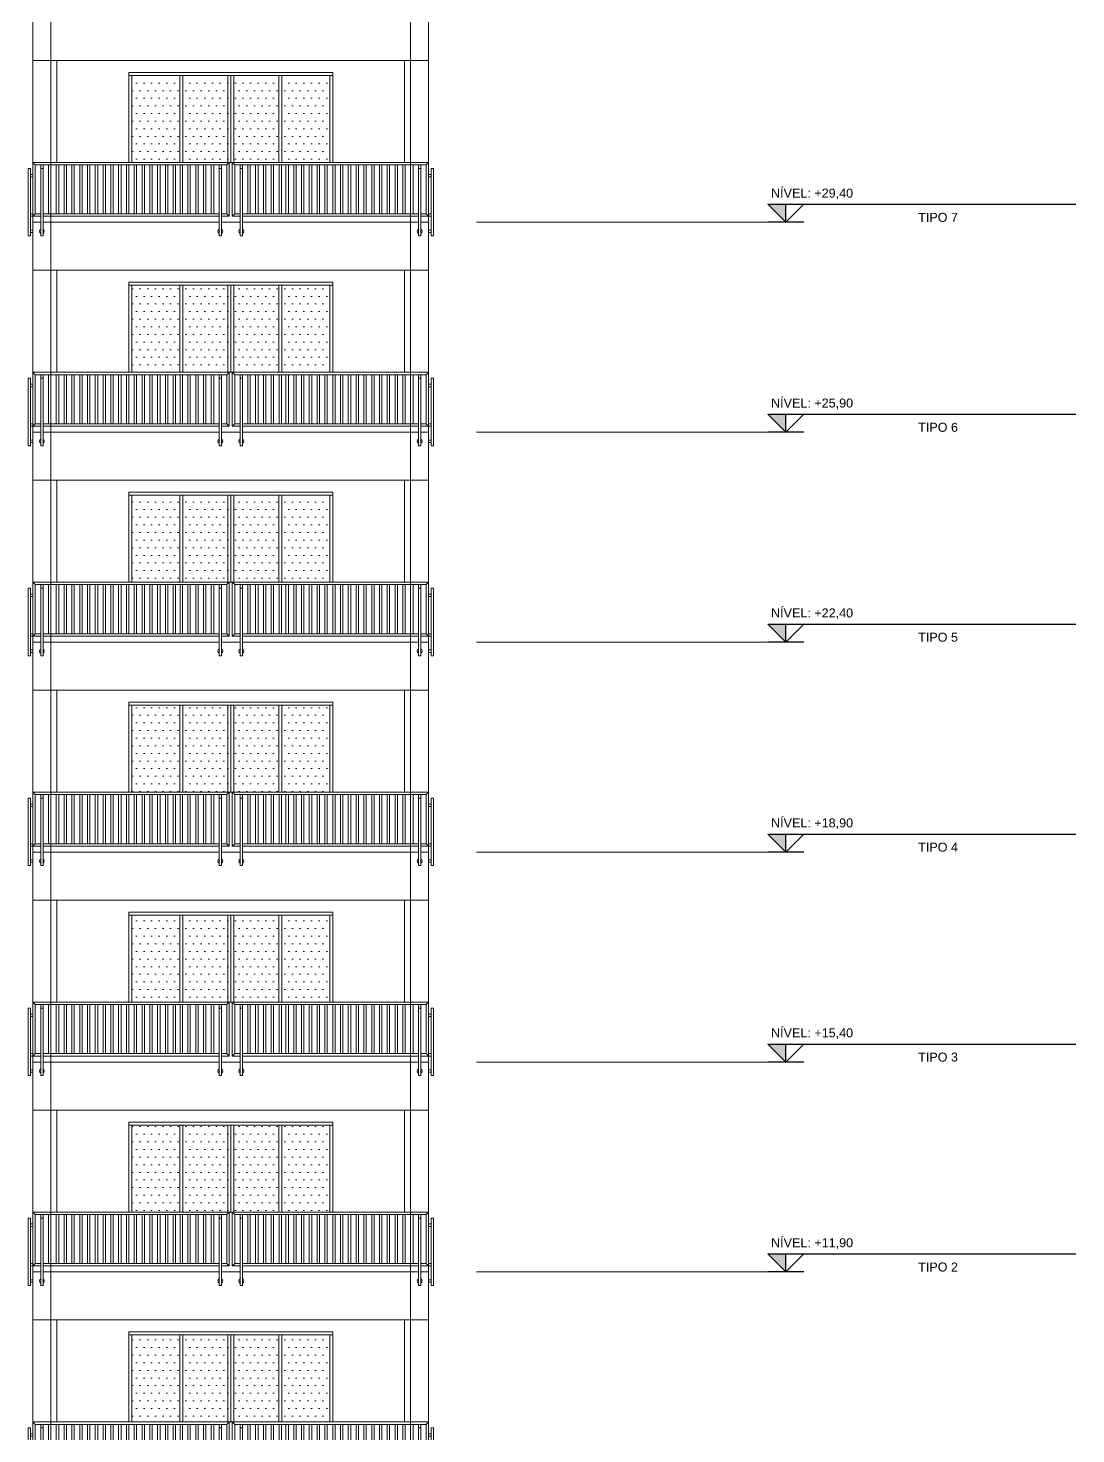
# Model space of a CAD drawing. Header units: millimetres. Extents: x 485872 to 486142, y -52344 to -52207.
# Drawn here: x 485906.38 to 485923.86, y -52330.08 to -52306.64 of the extents above; entities that cross this region are included whole.
import ezdxf
from ezdxf.enums import TextEntityAlignment as Align

# ---------------------------------------------------------------- set-up
doc = ezdxf.new("R2010")
doc.units = ezdxf.units.MM
doc.header["$LTSCALE"] = 15
doc.linetypes.add('DASHDOTX2', pattern=[50.8, 25.4, -12.7, 0, -12.7])
doc.layers.add('Text', color=3, linetype='Continuous')
doc.styles.add('DM-TXT-100', font='arial.ttf', dxfattribs={"height": 0.2})
doc.styles.add('PADRAO', font='arial.ttf', dxfattribs={"height": 0.1})
pattern_1 = [(0, (485475.87971, -52290.53726), (0.0635, 0.127), [0, -0.127])]

# ---------------------------------------------------------------- blocks, each defined once
blk = doc.blocks.new('SIMBOLO NIVEL CORTE')
blk.add_hatch(color=1).paths.add_polyline_path([(0.3, 0.3), (0, 0.3), (0, 0)])
at = {"color": 1}
for p, q in [((0.301, 0.3), (-4.838, 0.3)), ((0, 0), (0, 0.3)), ((-0.301, 0), (0.301, 0))]:
    blk.add_line(p, q, dxfattribs=at)
blk.add_lwpolyline([(-0.3, 0.3), (0, 0), (0.3, 0.3)], dxfattribs=at)
at = {"layer": 'Text'}
for tag, p, height, style in [('PAVIMENTOXX', (-4.838, 0.412), 0.22, 'PADRAO'), ('PAVIMENTOXXXXX', (-4.838, 0.008), 0.18, 'DM-TXT-100')]:
    blk.add_attdef(tag, p, '', height=height, dxfattribs=dict(at, style=style))
at = {"layer": 'Text', "style": 'DM-TXT-100'}
blk.add_attdef('NIVELXXXXX', text='', height=0.18, dxfattribs=at).set_placement((0.246, 0.412), align=Align.RIGHT)
blk = doc.blocks.new('handrail')
at = {"linetype": 'Continuous', "lineweight": 13}
for points in [[(280815, -69240), (280855, -69240)], [(280855, -69340), (280895, -69340)], [(280895, -69140), (284170, -69140)], [(280895, -69140), (280895, -70140)], [(280895, -69140), (280935, -69180)], [(280935, -69180), (284130, -69180)], [(280935, -69180), (280935, -70000)], [(281025, -69180), (281025, -70140)], [(281025, -70365), (281025, -69240)], [(281025, -69240), (281065, -69240)], [(281065, -69180), (281065, -70140)], [(281065, -70365), (281065, -69240)], [(281155, -69180), (281155, -70000)], [(281195, -69180), (281195, -70000)], [(281285, -69180), (281285, -70000)], [(281325, -69180), (281325, -70000)], [(281415, -69180), (281415, -70000)], [(281455, -69180), (281455, -70000)], [(281545, -69180), (281545, -70000)], [(281585, -69180), (281585, -70000)], [(281675, -69180), (281675, -70000)], [(281715, -69180), (281715, -70000)], [(281805, -69180), (281805, -70000)], [(281845, -69180), (281845, -70000)], [(281935, -69180), (281935, -70000)], [(281975, -69180), (281975, -70000)], [(282065, -69180), (282065, -70000)], [(282105, -69180), (282105, -70000)], [(282195, -69180), (282195, -70000)], [(282235, -69180), (282235, -70000)], [(282325, -69180), (282325, -70000)], [(282365, -69180), (282365, -70000)], [(282455, -69180), (282455, -70000)], [(282495, -69180), (282495, -70000)], [(282585, -69180), (282585, -70000)], [(282625, -69180), (282625, -70000)], [(282715, -69180), (282715, -70000)], [(282755, -69180), (282755, -70000)], [(282845, -69180), (282845, -70000)], [(282885, -69180), (282885, -70000)], [(282975, -69180), (282975, -70000)], [(283015, -69180), (283015, -70000)], [(283105, -69180), (283105, -70000)], [(283145, -69180), (283145, -70000)], [(283235, -69180), (283235, -70000)], [(283275, -69180), (283275, -70000)], [(283350, -69180), (283350, -70000)], [(283390, -69180), (283390, -70000)], [(283480, -69180), (283480, -70000)], [(283520, -69180), (283520, -70000)], [(283610, -69180), (283610, -70000)], [(283650, -69180), (283650, -70000)], [(283740, -69180), (283740, -70000)], [(283780, -69180), (283780, -70000)], [(283870, -69180), (283870, -70000)], [(283910, -69180), (283910, -70000)], [(284000, -69180), (284000, -70140)], [(284000, -70365), (284000, -69240)], [(284040, -69240), (284000, -69240)], [(284040, -70040), (284170, -70040), (284170, -69140)], [(284040, -69180), (284040, -70140)], [(284040, -70365), (284040, -69240)], [(284130, -69180), (284170, -69140)], [(284130, -69180), (284130, -70000)], [(287495, -69140), (284220, -69140)], [(284260, -69180), (284220, -69140)], [(284350, -70040), (284220, -70040), (284220, -69140)], [(287455, -69180), (284260, -69180)], [(284260, -69180), (284260, -70000)], [(284350, -69180), (284350, -70140)], [(284350, -70365), (284350, -69240)], [(284350, -69240), (284390, -69240)], [(284390, -69180), (284390, -70140)], [(284390, -70365), (284390, -69240)], [(284480, -69180), (284480, -70000)], [(284520, -69180), (284520, -70000)], [(284610, -69180), (284610, -70000)], [(284650, -69180), (284650, -70000)], [(284740, -69180), (284740, -70000)], [(284780, -69180), (284780, -70000)], [(284870, -69180), (284870, -70000)], [(284910, -69180), (284910, -70000)], [(285000, -69180), (285000, -70000)], [(285040, -69180), (285040, -70000)], [(285115, -69180), (285115, -70000)], [(285155, -69180), (285155, -70000)], [(285245, -69180), (285245, -70000)], [(285285, -69180), (285285, -70000)], [(285375, -69180), (285375, -70000)], [(285415, -69180), (285415, -70000)], [(285505, -69180), (285505, -70000)], [(285545, -69180), (285545, -70000)], [(285635, -69180), (285635, -70000)], [(285675, -69180), (285675, -70000)], [(285765, -69180), (285765, -70000)], [(285805, -69180), (285805, -70000)], [(285895, -69180), (285895, -70000)], [(285935, -69180), (285935, -70000)], [(286025, -69180), (286025, -70000)], [(286065, -69180), (286065, -70000)], [(286155, -69180), (286155, -70000)], [(286195, -69180), (286195, -70000)], [(286285, -69180), (286285, -70000)], [(286325, -69180), (286325, -70000)], [(286415, -69180), (286415, -70000)], [(286455, -69180), (286455, -70000)], [(286545, -69180), (286545, -70000)], [(286585, -69180), (286585, -70000)], [(286675, -69180), (286675, -70000)], [(286715, -69180), (286715, -70000)], [(286805, -69180), (286805, -70000)], [(286845, -69180), (286845, -70000)], [(286935, -69180), (286935, -70000)], [(286975, -69180), (286975, -70000)], [(287065, -69180), (287065, -70000)], [(287105, -69180), (287105, -70000)], [(287195, -69180), (287195, -70000)], [(287235, -69180), (287235, -70000)], [(287325, -69180), (287325, -70140)], [(287325, -70365), (287325, -69240)], [(287365, -69240), (287325, -69240)], [(287365, -69180), (287365, -70140)], [(287365, -70365), (287365, -69240)], [(287495, -69140), (287455, -69180)], [(287455, -69180), (287455, -70000)], [(287495, -69140), (287495, -70140)], [(287535, -69340), (287495, -69340)], [(287575, -69240), (287535, -69240)], [(280855, -69380), (280895, -69380)], [(287535, -69380), (287495, -69380)], [(280895, -70000), (280855, -70000)], [(280895, -70040), (280855, -70040)], [(280895, -70040), (280935, -70000)], [(280895, -70040), (281025, -70040)], [(280935, -70000), (281025, -70000)], [(281065, -70000), (284000, -70000)], [(281065, -70040), (284000, -70040)], [(284040, -70000), (284130, -70000)], [(284170, -70040), (284130, -70000)], [(284220, -70040), (284260, -70000)], [(284350, -70000), (284260, -70000)], [(287325, -70000), (284390, -70000)], [(287325, -70040), (284390, -70040)], [(287455, -70000), (287365, -70000)], [(287495, -70040), (287365, -70040)], [(287495, -70040), (287455, -70000)], [(287495, -70000), (287535, -70000)], [(287495, -70040), (287535, -70040)], [(280895, -70270), (280855, -70270)], [(280895, -70310), (280855, -70310)], [(281025, -70140), (280895, -70140)], [(284000, -70140), (281065, -70140)], [(284350, -70140), (284040, -70140)], [(284390, -70140), (287325, -70140)], [(287365, -70140), (287495, -70140)], [(287495, -70270), (287535, -70270)], [(287495, -70310), (287535, -70310)], [(280815, -70365), (280855, -70365)], [(281025, -70365), (281065, -70365)], [(284040, -70365), (284000, -70365)], [(284350, -70365), (284390, -70365)], [(287365, -70365), (287325, -70365)], [(287575, -70365), (287535, -70365)]]:
    blk.add_lwpolyline(points, dxfattribs=at)
for points in [[(280815, -69240), (280855, -69240), (280855, -70365), (280815, -70365)], [(287575, -69240), (287535, -69240), (287535, -70365), (287575, -70365)]]:
    blk.add_lwpolyline(points, close=True, dxfattribs=at)
for centre, start, end in [((281045, -70290), 120, 240), ((281045, -70290), 300, 60), ((284020, -70290), 120, 240), ((284020, -70290), 300, 60), ((284370, -70290), 120, 240), ((284370, -70290), 300, 60), ((287345, -70290), 120, 240), ((287345, -70290), 300, 60)]:
    blk.add_arc(centre, 40, start, end, dxfattribs=at)

msp = doc.modelspace()

# ---------------------------------------------------------------- hatches: boundary and pattern name
at = {"linetype": 'Continuous', "lineweight": 13}
h = msp.add_hatch(dxfattribs=at)
h.set_pattern_fill('DOTS', color=153, scale=0.08)
h.set_pattern_definition(pattern_1)
h.paths.add_polyline_path([(485910.612, -52307.427), (485911.412, -52307.427), (485911.412, -52308.877), (485910.612, -52308.877)])
h.paths.add_polyline_path([(485909.812, -52307.427), (485910.562, -52307.427), (485910.562, -52308.877), (485909.812, -52308.877)])
h.paths.add_polyline_path([(485908.962, -52307.427), (485909.712, -52307.427), (485909.712, -52308.877), (485908.962, -52308.877)])
h.paths.add_polyline_path([(485908.112, -52307.427), (485908.912, -52307.427), (485908.912, -52308.877), (485908.112, -52308.877)])
h = msp.add_hatch(dxfattribs=at)
h.set_pattern_fill('DOTS', color=153, scale=0.08)
h.set_pattern_definition(pattern_1)
h.paths.add_polyline_path([(485910.612, -52310.927), (485911.412, -52310.927), (485911.412, -52312.377), (485910.612, -52312.377)])
h.paths.add_polyline_path([(485909.812, -52310.927), (485910.562, -52310.927), (485910.562, -52312.377), (485909.812, -52312.377)])
h.paths.add_polyline_path([(485908.962, -52310.927), (485909.712, -52310.927), (485909.712, -52312.377), (485908.962, -52312.377)])
h.paths.add_polyline_path([(485908.112, -52310.927), (485908.912, -52310.927), (485908.912, -52312.377), (485908.112, -52312.377)])
h = msp.add_hatch(dxfattribs=at)
h.set_pattern_fill('DOTS', color=153, scale=0.08)
h.set_pattern_definition(pattern_1)
h.paths.add_polyline_path([(485910.612, -52314.427), (485911.412, -52314.427), (485911.412, -52315.877), (485910.612, -52315.877)])
h.paths.add_polyline_path([(485909.812, -52314.427), (485910.562, -52314.427), (485910.562, -52315.877), (485909.812, -52315.877)])
h.paths.add_polyline_path([(485908.962, -52314.427), (485909.712, -52314.427), (485909.712, -52315.877), (485908.962, -52315.877)])
h.paths.add_polyline_path([(485908.112, -52314.427), (485908.912, -52314.427), (485908.912, -52315.877), (485908.112, -52315.877)])
h = msp.add_hatch(dxfattribs=at)
h.set_pattern_fill('DOTS', color=153, scale=0.08)
h.set_pattern_definition(pattern_1)
h.paths.add_polyline_path([(485910.612, -52317.927), (485911.412, -52317.927), (485911.412, -52319.377), (485910.612, -52319.377)])
h.paths.add_polyline_path([(485909.812, -52317.927), (485910.562, -52317.927), (485910.562, -52319.377), (485909.812, -52319.377)])
h.paths.add_polyline_path([(485908.962, -52317.927), (485909.712, -52317.927), (485909.712, -52319.377), (485908.962, -52319.377)])
h.paths.add_polyline_path([(485908.112, -52317.927), (485908.912, -52317.927), (485908.912, -52319.377), (485908.112, -52319.377)])
h = msp.add_hatch(dxfattribs=at)
h.set_pattern_fill('DOTS', color=153, scale=0.08)
h.set_pattern_definition(pattern_1)
h.paths.add_polyline_path([(485910.612, -52321.427), (485911.412, -52321.427), (485911.412, -52322.877), (485910.612, -52322.877)])
h.paths.add_polyline_path([(485909.812, -52321.427), (485910.562, -52321.427), (485910.562, -52322.877), (485909.812, -52322.877)])
h.paths.add_polyline_path([(485908.962, -52321.427), (485909.712, -52321.427), (485909.712, -52322.877), (485908.962, -52322.877)])
h.paths.add_polyline_path([(485908.112, -52321.427), (485908.912, -52321.427), (485908.912, -52322.877), (485908.112, -52322.877)])
h = msp.add_hatch(dxfattribs=at)
h.set_pattern_fill('DOTS', color=153, scale=0.08)
h.set_pattern_definition(pattern_1)
h.paths.add_polyline_path([(485910.612, -52324.927), (485911.412, -52324.927), (485911.412, -52326.377), (485910.612, -52326.377)])
h.paths.add_polyline_path([(485909.812, -52324.927), (485910.562, -52324.927), (485910.562, -52326.377), (485909.812, -52326.377)])
h.paths.add_polyline_path([(485908.962, -52324.927), (485909.712, -52324.927), (485909.712, -52326.377), (485908.962, -52326.377)])
h.paths.add_polyline_path([(485908.112, -52324.927), (485908.912, -52324.927), (485908.912, -52326.377), (485908.112, -52326.377)])
h = msp.add_hatch(dxfattribs=at)
h.set_pattern_fill('DOTS', color=153, scale=0.08)
h.set_pattern_definition(pattern_1)
h.paths.add_polyline_path([(485910.612, -52328.427), (485911.412, -52328.427), (485911.412, -52329.877), (485910.612, -52329.877)])
h.paths.add_polyline_path([(485909.812, -52328.427), (485910.562, -52328.427), (485910.562, -52329.877), (485909.812, -52329.877)])
h.paths.add_polyline_path([(485908.962, -52328.427), (485909.712, -52328.427), (485909.712, -52329.877), (485908.962, -52329.877)])
h.paths.add_polyline_path([(485908.112, -52328.427), (485908.912, -52328.427), (485908.912, -52329.877), (485908.112, -52329.877)])

# ---------------------------------------------------------------- linework, layer by layer
for p, q in [((485906.462, -52329.877), (485906.462, -52296.677)), ((485913.062, -52309.877), (485913.062, -52306.377)), ((485906.862, -52308.877), (485906.862, -52307.177)), ((485912.662, -52308.877), (485912.662, -52307.177)), ((485913.062, -52313.377), (485913.062, -52309.877)), ((485906.862, -52312.377), (485906.862, -52310.677)), ((485912.662, -52312.377), (485912.662, -52310.677)), ((485913.062, -52316.877), (485913.062, -52313.377)), ((485906.862, -52315.877), (485906.862, -52314.177)), ((485912.662, -52315.877), (485912.662, -52314.177)), ((485913.062, -52320.377), (485913.062, -52316.877)), ((485906.862, -52319.377), (485906.862, -52317.677)), ((485912.662, -52319.377), (485912.662, -52317.677)), ((485913.062, -52323.877), (485913.062, -52320.377)), ((485906.862, -52322.877), (485906.862, -52321.177)), ((485912.662, -52322.877), (485912.662, -52321.177)), ((485913.062, -52327.377), (485913.062, -52323.877)), ((485906.862, -52326.377), (485906.862, -52324.677)), ((485912.662, -52326.377), (485912.662, -52324.677)), ((485913.062, -52330.877), (485913.062, -52327.377)), ((485906.862, -52329.877), (485906.862, -52328.177)), ((485912.662, -52329.877), (485912.662, -52328.177))]:
    msp.add_line(p, q, dxfattribs=at)
at = {"color": 6, "linetype": 'DASHDOTX2', "lineweight": 13}
for p, q in [((485906.762, -52306.377), (485906.762, -52331.177)), ((485912.762, -52306.377), (485912.762, -52331.177))]:
    msp.add_line(p, q, dxfattribs=at)
at = {"linetype": 'Continuous', "lineweight": 9}
for p, q in [((485908.062, -52307.377), (485908.062, -52308.877)), ((485908.112, -52307.427), (485908.112, -52308.877)), ((485908.912, -52307.427), (485908.912, -52308.877)), ((485908.962, -52307.427), (485908.962, -52308.877)), ((485909.712, -52307.427), (485909.712, -52308.877)), ((485909.762, -52307.427), (485909.762, -52308.877)), ((485909.812, -52307.427), (485909.812, -52308.877)), ((485910.562, -52307.427), (485910.562, -52308.877)), ((485910.612, -52307.427), (485910.612, -52308.877)), ((485911.412, -52307.427), (485911.412, -52308.877)), ((485908.062, -52310.877), (485908.062, -52312.377)), ((485908.112, -52310.927), (485908.112, -52312.377)), ((485908.912, -52310.927), (485908.912, -52312.377)), ((485908.962, -52310.927), (485908.962, -52312.377)), ((485909.712, -52310.927), (485909.712, -52312.377)), ((485909.762, -52310.927), (485909.762, -52312.377)), ((485909.812, -52310.927), (485909.812, -52312.377)), ((485910.562, -52310.927), (485910.562, -52312.377)), ((485910.612, -52310.927), (485910.612, -52312.377)), ((485911.412, -52310.927), (485911.412, -52312.377)), ((485908.062, -52314.377), (485908.062, -52315.877)), ((485908.112, -52314.427), (485908.112, -52315.877)), ((485908.912, -52314.427), (485908.912, -52315.877)), ((485908.962, -52314.427), (485908.962, -52315.877)), ((485909.712, -52314.427), (485909.712, -52315.877)), ((485909.762, -52314.427), (485909.762, -52315.877)), ((485909.812, -52314.427), (485909.812, -52315.877)), ((485910.562, -52314.427), (485910.562, -52315.877)), ((485910.612, -52314.427), (485910.612, -52315.877)), ((485911.412, -52314.427), (485911.412, -52315.877)), ((485908.062, -52317.877), (485908.062, -52319.377)), ((485908.112, -52317.927), (485908.112, -52319.377)), ((485908.912, -52317.927), (485908.912, -52319.377)), ((485908.962, -52317.927), (485908.962, -52319.377)), ((485909.712, -52317.927), (485909.712, -52319.377)), ((485909.762, -52317.927), (485909.762, -52319.377)), ((485909.812, -52317.927), (485909.812, -52319.377)), ((485910.562, -52317.927), (485910.562, -52319.377)), ((485910.612, -52317.927), (485910.612, -52319.377)), ((485911.412, -52317.927), (485911.412, -52319.377)), ((485908.062, -52321.377), (485908.062, -52322.877)), ((485908.112, -52321.427), (485908.112, -52322.877)), ((485908.912, -52321.427), (485908.912, -52322.877)), ((485908.962, -52321.427), (485908.962, -52322.877)), ((485909.712, -52321.427), (485909.712, -52322.877)), ((485909.762, -52321.427), (485909.762, -52322.877)), ((485909.812, -52321.427), (485909.812, -52322.877)), ((485910.562, -52321.427), (485910.562, -52322.877)), ((485910.612, -52321.427), (485910.612, -52322.877)), ((485911.412, -52321.427), (485911.412, -52322.877)), ((485908.062, -52324.877), (485908.062, -52326.377)), ((485908.112, -52324.927), (485908.112, -52326.377)), ((485908.912, -52324.927), (485908.912, -52326.377)), ((485908.962, -52324.927), (485908.962, -52326.377)), ((485909.712, -52324.927), (485909.712, -52326.377)), ((485909.762, -52324.927), (485909.762, -52326.377)), ((485909.812, -52324.927), (485909.812, -52326.377)), ((485910.562, -52324.927), (485910.562, -52326.377)), ((485910.612, -52324.927), (485910.612, -52326.377)), ((485911.412, -52324.927), (485911.412, -52326.377)), ((485908.062, -52328.377), (485908.062, -52329.877)), ((485908.112, -52328.427), (485908.112, -52329.877)), ((485908.912, -52328.427), (485908.912, -52329.877)), ((485908.962, -52328.427), (485908.962, -52329.877)), ((485909.712, -52328.427), (485909.712, -52329.877)), ((485909.762, -52328.427), (485909.762, -52329.877)), ((485909.812, -52328.427), (485909.812, -52329.877)), ((485910.562, -52328.427), (485910.562, -52329.877)), ((485910.612, -52328.427), (485910.612, -52329.877)), ((485911.412, -52328.427), (485911.412, -52329.877))]:
    msp.add_line(p, q, dxfattribs=at)
at = {"linetype": 'Continuous', "lineweight": 13}
for points in [[(485906.462, -52306.377), (485906.462, -52307.177), (485913.062, -52307.177), (485913.062, -52306.377)], [(485906.462, -52309.877), (485906.462, -52310.677), (485913.062, -52310.677), (485913.062, -52309.877)], [(485918.719, -52309.877), (485913.862, -52309.877)], [(485906.462, -52313.377), (485906.462, -52314.177), (485913.062, -52314.177), (485913.062, -52313.377)], [(485906.462, -52313.377), (485906.462, -52314.177), (485913.062, -52314.177), (485913.062, -52313.377)], [(485918.719, -52313.377), (485913.862, -52313.377)], [(485906.462, -52316.877), (485906.462, -52317.677), (485913.062, -52317.677), (485913.062, -52316.877)], [(485918.719, -52316.877), (485913.862, -52316.877)], [(485906.462, -52320.377), (485906.462, -52321.177), (485913.062, -52321.177), (485913.062, -52320.377)], [(485918.719, -52320.377), (485913.862, -52320.377)], [(485906.462, -52323.877), (485906.462, -52324.677), (485913.062, -52324.677), (485913.062, -52323.877)], [(485918.719, -52323.877), (485913.862, -52323.877)], [(485906.462, -52327.377), (485906.462, -52328.177), (485913.062, -52328.177), (485913.062, -52327.377)], [(485918.719, -52327.377), (485913.862, -52327.377)]]:
    msp.add_lwpolyline(points, dxfattribs=at)
at = {"linetype": 'Continuous', "lineweight": 9}
for points in [[(485911.462, -52308.877), (485908.062, -52308.877), (485908.062, -52307.377), (485911.462, -52307.377)], [(485911.462, -52312.377), (485908.062, -52312.377), (485908.062, -52310.877), (485911.462, -52310.877)], [(485911.462, -52315.877), (485908.062, -52315.877), (485908.062, -52314.377), (485911.462, -52314.377)], [(485911.462, -52319.377), (485908.062, -52319.377), (485908.062, -52317.877), (485911.462, -52317.877)], [(485911.462, -52322.877), (485908.062, -52322.877), (485908.062, -52321.377), (485911.462, -52321.377)], [(485911.462, -52326.377), (485908.062, -52326.377), (485908.062, -52324.877), (485911.462, -52324.877)], [(485911.462, -52329.877), (485908.062, -52329.877), (485908.062, -52328.377), (485911.462, -52328.377)]]:
    msp.add_lwpolyline(points, close=True, dxfattribs=at)
for points in [[(485911.462, -52307.427), (485908.062, -52307.427)], [(485911.462, -52310.927), (485908.062, -52310.927)], [(485911.462, -52314.427), (485908.062, -52314.427)], [(485911.462, -52317.927), (485908.062, -52317.927)], [(485911.462, -52321.427), (485908.062, -52321.427)], [(485911.462, -52324.927), (485908.062, -52324.927)], [(485911.462, -52328.427), (485908.062, -52328.427)]]:
    msp.add_lwpolyline(points, dxfattribs=at)

# ---------------------------------------------------------------- block references
at = {"linetype": 'Continuous', "lineweight": 13, "xscale": 0.001, "yscale": 0.001, "zscale": 0.001}
for p in [(485625.567, -52239.737), (485625.567, -52243.237), (485625.567, -52246.737), (485625.567, -52250.237), (485625.567, -52253.737), (485625.567, -52257.237), (485625.567, -52260.737)]:
    msp.add_blockref('handrail', p, dxfattribs=at)
at = {"layer": 'Text', "linetype": 'Continuous', "lineweight": 13}
ref = msp.add_blockref('SIMBOLO NIVEL CORTE', (485919.02, -52309.877), dxfattribs=dict(at, xscale=-1))
ref.add_attrib('NIVELXXXXX', 'NÍVEL: +29,40', dxfattribs={"layer": '0', "height": 0.15, "style": 'DM-TXT-100'}).set_placement((485920.142, -52309.465), align=Align.RIGHT)
ref.add_attrib('PAVIMENTOXXXXX', 'TIPO 7', (485921.227, -52309.869), dxfattribs={"layer": '0', "height": 0.15, "style": 'DM-TXT-100'})
ref = msp.add_blockref('SIMBOLO NIVEL CORTE', (485919.02, -52313.377), dxfattribs=dict(at, xscale=-1))
ref.add_attrib('NIVELXXXXX', 'NÍVEL: +25,90', dxfattribs={"layer": '0', "height": 0.15, "style": 'DM-TXT-100'}).set_placement((485920.142, -52312.965), align=Align.RIGHT)
ref.add_attrib('PAVIMENTOXXXXX', 'TIPO 6', (485921.227, -52313.369), dxfattribs={"layer": '0', "height": 0.15, "style": 'DM-TXT-100'})
ref = msp.add_blockref('SIMBOLO NIVEL CORTE', (485919.02, -52316.877), dxfattribs=dict(at, xscale=-1))
ref.add_attrib('NIVELXXXXX', 'NÍVEL: +22,40', dxfattribs={"layer": '0', "height": 0.15, "style": 'DM-TXT-100'}).set_placement((485920.142, -52316.465), align=Align.RIGHT)
ref.add_attrib('PAVIMENTOXXXXX', 'TIPO 5', (485921.227, -52316.869), dxfattribs={"layer": '0', "height": 0.15, "style": 'DM-TXT-100'})
ref = msp.add_blockref('SIMBOLO NIVEL CORTE', (485919.02, -52320.377), dxfattribs=dict(at, xscale=-1))
ref.add_attrib('NIVELXXXXX', 'NÍVEL: +18,90', dxfattribs={"layer": '0', "height": 0.15, "style": 'DM-TXT-100'}).set_placement((485920.142, -52319.965), align=Align.RIGHT)
ref.add_attrib('PAVIMENTOXXXXX', 'TIPO 4', (485921.227, -52320.369), dxfattribs={"layer": '0', "height": 0.15, "style": 'DM-TXT-100'})
ref = msp.add_blockref('SIMBOLO NIVEL CORTE', (485919.02, -52323.877), dxfattribs=dict(at, xscale=-1))
ref.add_attrib('NIVELXXXXX', 'NÍVEL: +15,40', dxfattribs={"layer": '0', "height": 0.15, "style": 'DM-TXT-100'}).set_placement((485920.142, -52323.465), align=Align.RIGHT)
ref.add_attrib('PAVIMENTOXXXXX', 'TIPO 3', (485921.227, -52323.869), dxfattribs={"layer": '0', "height": 0.15, "style": 'DM-TXT-100'})
ref = msp.add_blockref('SIMBOLO NIVEL CORTE', (485919.02, -52327.377), dxfattribs=dict(at, xscale=-1))
ref.add_attrib('NIVELXXXXX', 'NÍVEL: +11,90', dxfattribs={"layer": '0', "height": 0.15, "style": 'DM-TXT-100'}).set_placement((485920.142, -52326.965), align=Align.RIGHT)
ref.add_attrib('PAVIMENTOXXXXX', 'TIPO 2', (485921.227, -52327.369), dxfattribs={"layer": '0', "height": 0.15, "style": 'DM-TXT-100'})

doc.saveas('drawing.dxf')
